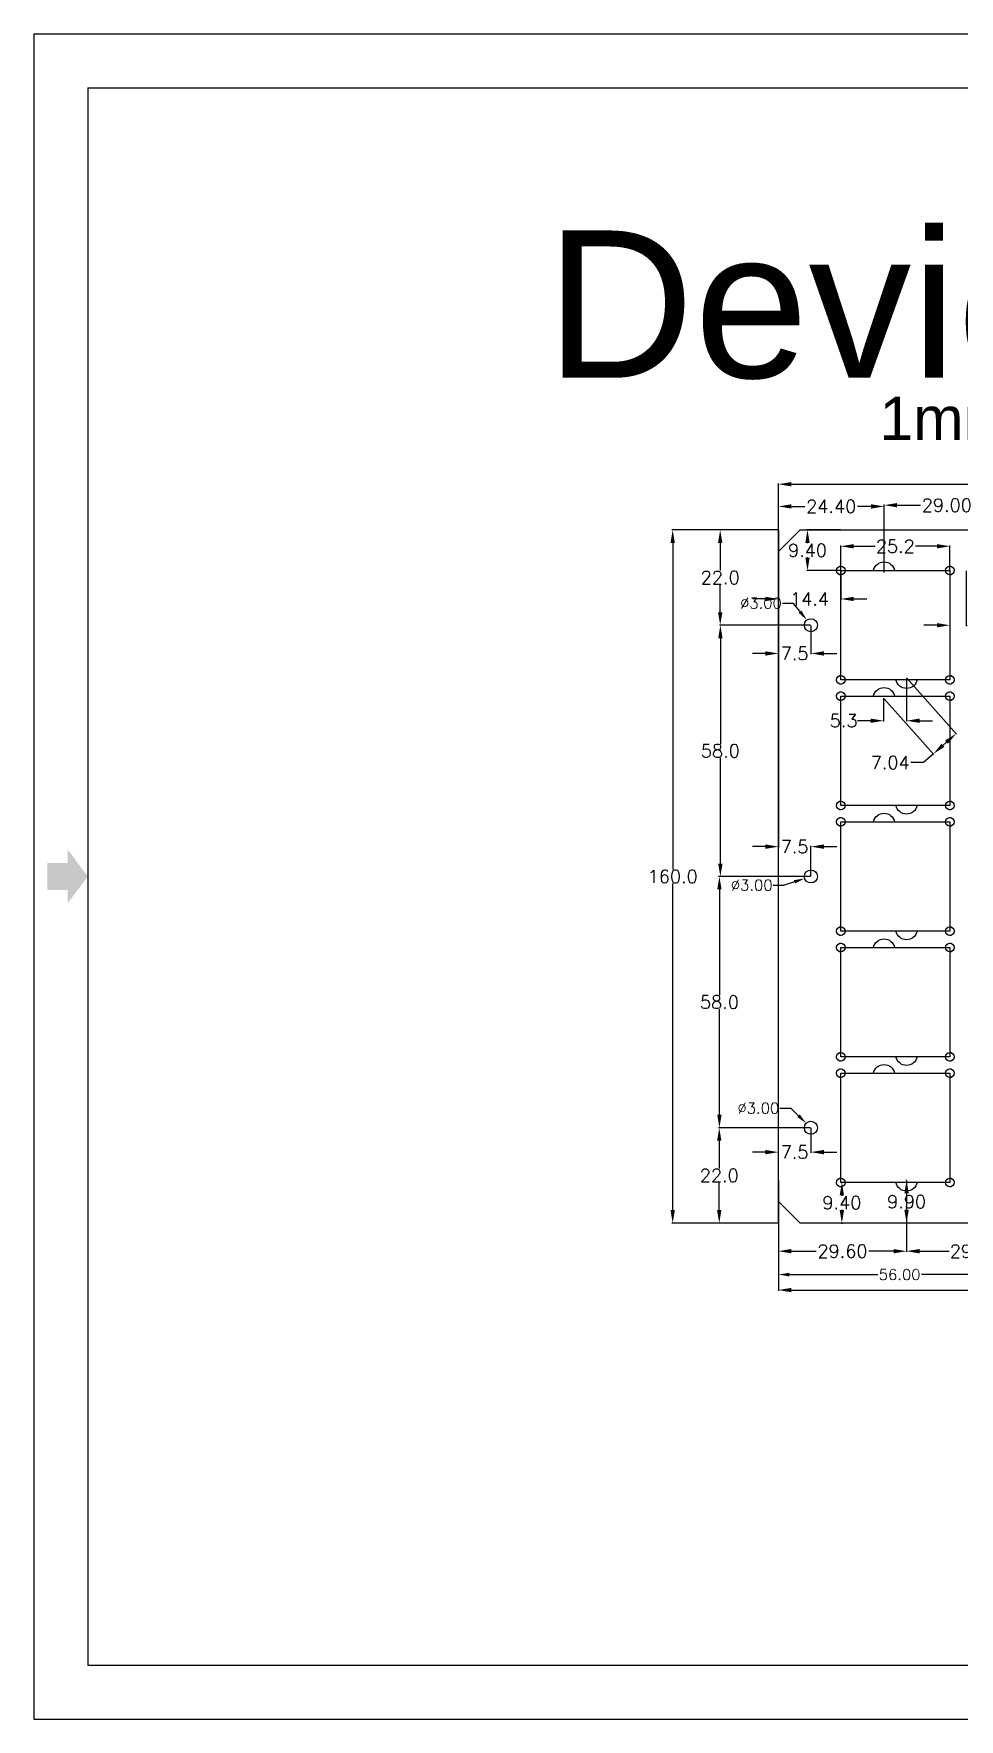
# Model space of a CAD drawing. Header units: millimetres. Extents: x -257 to 257, y -194 to 194.
# Drawn here: x -257 to -43.2, y -194.5 to 194.5 of the extents above; entities that cross this region are included whole.
import ezdxf

# ---------------------------------------------------------------- set-up
doc = ezdxf.new("R2010")
doc.units = ezdxf.units.MM
for name, color, linetype in [('border', 5, 'Continuous'), ('Corner holes', 6, 'Continuous'), ('Glass holder', 1, 'Continuous'), ('Glass holder dimensions', 7, 'Continuous'), ('Square cut-outs', 7, 'Continuous')]:
    doc.layers.add(name, color=color, linetype=linetype)
doc.styles.add('Arial', font='arial.ttf')
doc.styles.get("Standard").update_dxf_attribs({"font": 'txt_____.ttf'})
doc.dimstyles.new('COPY_1_OF_STANDARD', dxfattribs={"dimtxt": 2.5, "dimasz": 2.5, "dimexe": 0.09, "dimexo": 0.031, "dimgap": 0.045, "dimtad": 0, "dimtih": 1, "dimtoh": 1, "dimzin": 0, "dimdsep": 46, "dimtxsty": 'Standard', "dimsah": 1, "dimcen": 0, "dimadec": 0, "dimazin": 0, "dimtfac": 1, "dimtdec": 4, "dimtofl": 0, "dimtmove": 0, "dimatfit": 3, "dimfxl": 1, "dimtolj": 1, "dimtzin": 0, "dimarcsym": 0})
doc.dimstyles.get("Standard").update_dxf_attribs({"dimtxt": 3, "dimasz": 3, "dimexe": 0.18, "dimexo": 0.063, "dimgap": 0.09, "dimtad": 0, "dimtih": 1, "dimtoh": 1, "dimzin": 0, "dimdsep": 46, "dimtxsty": 'Standard', "dimsah": 1, "dimcen": 0, "dimadec": 0, "dimazin": 0, "dimtfac": 1, "dimtdec": 4, "dimtofl": 0, "dimtmove": 0, "dimatfit": 3, "dimfxl": 1, "dimtolj": 1, "dimtzin": 0, "dimarcsym": 0})

# ---------------------------------------------------------------- blocks, each defined once
blk = doc.blocks.new('*D78')
at = {"layer": 'Defpoints', "color": 0, "transparency": 16777216}
for p in [(-45.4, 76.21), (-70.6, 70.6), (-45.4, 70.6)]:
    blk.add_point(p, dxfattribs=at)
at = {"layer": 'Glass holder dimensions', "color": 0, "linetype": 'ByBlock', "lineweight": -2, "transparency": 16777216}
for p, q in [((-70.6, 70.66), (-70.6, 76.39)), ((-67.6, 76.21), (-62.66, 76.21)), ((-48.4, 76.21), (-53.34, 76.21)), ((-45.4, 70.66), (-45.4, 76.39))]:
    blk.add_line(p, q, dxfattribs=at)
at = {"layer": 'Glass holder dimensions', "color": 0, "transparency": 16777216}
for points in [[(-67.6, 76.71), (-67.6, 75.71), (-70.6, 76.21)], [(-48.4, 75.71), (-48.4, 76.71), (-45.4, 76.21)]]:
    blk.add_solid(points, dxfattribs=at)
at = {"layer": 'Glass holder dimensions', "color": 0, "transparency": 16777216, "insert": (-58, 76.21), "char_height": 3, "attachment_point": 5}
blk.add_mtext('\\A1;25.2', dxfattribs=at)
blk = doc.blocks.new('*D79')
at = {"layer": 'Defpoints', "color": 0, "transparency": 16777216}
for p in [(-45.4, 70.6), (-41.6, 70.6), (-41.6, 57.98)]:
    blk.add_point(p, dxfattribs=at)
at = {"layer": 'Glass holder dimensions', "color": 0, "linetype": 'ByBlock', "lineweight": -2, "transparency": 16777216}
for p, q in [((-45.4, 70.54), (-45.4, 57.8)), ((-41.6, 70.54), (-41.6, 57.8)), ((-48.4, 57.98), (-51.4, 57.98)), ((-38.6, 57.98), (-35.6, 57.98))]:
    blk.add_line(p, q, dxfattribs=at)
at = {"layer": 'Glass holder dimensions', "color": 0, "transparency": 16777216}
for points in [[(-48.4, 57.48), (-48.4, 58.48), (-45.4, 57.98)], [(-38.6, 58.48), (-38.6, 57.48), (-41.6, 57.98)]]:
    blk.add_solid(points, dxfattribs=at)
at = {"layer": 'Glass holder dimensions', "color": 0, "transparency": 16777216, "insert": (-32.37, 57.98), "char_height": 3, "attachment_point": 5}
blk.add_mtext('\\A1;3.8', dxfattribs=at)
blk = doc.blocks.new('*D80')
at = {"layer": 'Defpoints', "color": 0, "transparency": 16777216}
for p in [(-85, 80), (-70.6, 70.6), (-85, 64.05)]:
    blk.add_point(p, dxfattribs=at)
at = {"layer": 'Glass holder dimensions', "color": 0, "linetype": 'ByBlock', "lineweight": -2, "transparency": 16777216}
for p, q in [((-85, 79.94), (-85, 63.87)), ((-70.6, 70.54), (-70.6, 63.87)), ((-88, 64.05), (-91, 64.05)), ((-67.6, 64.05), (-64.6, 64.05))]:
    blk.add_line(p, q, dxfattribs=at)
at = {"layer": 'Glass holder dimensions', "color": 0, "transparency": 16777216}
for points in [[(-88, 63.55), (-88, 64.55), (-85, 64.05)], [(-67.6, 64.55), (-67.6, 63.55), (-70.6, 64.05)]]:
    blk.add_solid(points, dxfattribs=at)
at = {"layer": 'Glass holder dimensions', "color": 0, "transparency": 16777216, "insert": (-77.8, 64.05), "char_height": 3, "attachment_point": 5}
blk.add_mtext('\\A1;14.4', dxfattribs=at)
blk = doc.blocks.new('*D81')
at = {"layer": 'Defpoints', "color": 0, "transparency": 16777216}
for p in [(85, 90.53), (-85, 80), (85, 80)]:
    blk.add_point(p, dxfattribs=at)
at = {"layer": 'Glass holder dimensions', "color": 0, "linetype": 'ByBlock', "lineweight": -2, "transparency": 16777216}
for p, q in [((-85, 80.06), (-85, 90.71)), ((-82, 90.53), (-5.88, 90.53)), ((82, 90.53), (5.88, 90.53)), ((85, 80.06), (85, 90.71))]:
    blk.add_line(p, q, dxfattribs=at)
at = {"layer": 'Glass holder dimensions', "color": 0, "transparency": 16777216}
for points in [[(-82, 91.03), (-82, 90.03), (-85, 90.53)], [(82, 90.03), (82, 91.03), (85, 90.53)]]:
    blk.add_solid(points, dxfattribs=at)
at = {"layer": 'Glass holder dimensions', "color": 0, "transparency": 16777216, "insert": (0, 90.53), "char_height": 3, "attachment_point": 5}
blk.add_mtext('\\A1;170.0', dxfattribs=at)
blk = doc.blocks.new('*D85')
at = {"layer": 'Defpoints', "color": 0, "transparency": 16777216}
for p in [(-85, 79.94), (-77.5, 58), (-85, 51.47)]:
    blk.add_point(p, dxfattribs=at)
at = {"layer": 'Glass holder dimensions', "color": 0, "linetype": 'ByBlock', "lineweight": -2, "transparency": 16777216}
for p, q in [((-85, 79.87), (-85, 51.29)), ((-77.5, 57.94), (-77.5, 51.29)), ((-88, 51.47), (-91, 51.47)), ((-74.5, 51.47), (-71.5, 51.47))]:
    blk.add_line(p, q, dxfattribs=at)
at = {"layer": 'Glass holder dimensions', "color": 0, "transparency": 16777216}
for points in [[(-88, 50.97), (-88, 51.97), (-85, 51.47)], [(-74.5, 51.97), (-74.5, 50.97), (-77.5, 51.47)]]:
    blk.add_solid(points, dxfattribs=at)
at = {"layer": 'Glass holder dimensions', "color": 0, "transparency": 16777216, "insert": (-81.25, 51.47), "char_height": 3, "attachment_point": 5}
blk.add_mtext('\\A1;7.5', dxfattribs=at)
blk = doc.blocks.new('*D87')
at = {"layer": 'Defpoints', "color": 0, "transparency": 16777216}
for p in [(-55.4, 45.9), (-60.7, 41.2), (-60.7, 35.95)]:
    blk.add_point(p, dxfattribs=at)
at = {"layer": 'Glass holder dimensions', "color": 0, "linetype": 'ByBlock', "lineweight": -2, "transparency": 16777216}
for p, q in [((-55.4, 45.84), (-55.4, 35.77)), ((-60.7, 41.14), (-60.7, 35.77)), ((-63.7, 35.95), (-66.7, 35.95)), ((-52.4, 35.95), (-49.4, 35.95))]:
    blk.add_line(p, q, dxfattribs=at)
at = {"layer": 'Glass holder dimensions', "color": 0, "transparency": 16777216}
for points in [[(-63.7, 35.45), (-63.7, 36.45), (-60.7, 35.95)], [(-52.4, 36.45), (-52.4, 35.45), (-55.4, 35.95)]]:
    blk.add_solid(points, dxfattribs=at)
at = {"layer": 'Glass holder dimensions', "color": 0, "transparency": 16777216, "insert": (-69.93, 35.95), "char_height": 3, "attachment_point": 5}
blk.add_mtext('\\A1;5.3', dxfattribs=at)
blk = doc.blocks.new('*D88')
at = {"layer": 'Defpoints', "color": 0, "transparency": 16777216}
for p in [(-85, 80), (-85, 6.89), (-77.5, 0)]:
    blk.add_point(p, dxfattribs=at)
at = {"layer": 'Glass holder dimensions', "color": 0, "linetype": 'ByBlock', "lineweight": -2, "transparency": 16777216}
for p, q in [((-85, 79.94), (-85, 6.71)), ((-88, 6.89), (-91, 6.89)), ((-77.5, 0.06), (-77.5, 7.07)), ((-74.5, 6.89), (-71.5, 6.89))]:
    blk.add_line(p, q, dxfattribs=at)
at = {"layer": 'Glass holder dimensions', "color": 0, "transparency": 16777216}
for points in [[(-88, 6.39), (-88, 7.39), (-85, 6.89)], [(-74.5, 7.39), (-74.5, 6.39), (-77.5, 6.89)]]:
    blk.add_solid(points, dxfattribs=at)
at = {"layer": 'Glass holder dimensions', "color": 0, "transparency": 16777216, "insert": (-81.25, 6.89), "char_height": 3, "attachment_point": 5}
blk.add_mtext('\\A1;7.5', dxfattribs=at)
blk = doc.blocks.new('*D89')
at = {"layer": 'Defpoints', "color": 0, "transparency": 16777216}
for p in [(-77.5, -58), (-85, -63.61), (-85, -80)]:
    blk.add_point(p, dxfattribs=at)
at = {"layer": 'Glass holder dimensions', "color": 0, "linetype": 'ByBlock', "lineweight": -2, "transparency": 16777216}
for p, q in [((-77.5, -58.06), (-77.5, -63.79)), ((-88, -63.61), (-91, -63.61)), ((-85, -79.94), (-85, -63.43)), ((-74.5, -63.61), (-71.5, -63.61))]:
    blk.add_line(p, q, dxfattribs=at)
at = {"layer": 'Glass holder dimensions', "color": 0, "transparency": 16777216}
for points in [[(-88, -64.11), (-88, -63.11), (-85, -63.61)], [(-74.5, -63.11), (-74.5, -64.11), (-77.5, -63.61)]]:
    blk.add_solid(points, dxfattribs=at)
at = {"layer": 'Glass holder dimensions', "color": 0, "transparency": 16777216, "insert": (-81.25, -63.61), "char_height": 3, "attachment_point": 5}
blk.add_mtext('\\A1;7.5', dxfattribs=at)
blk = doc.blocks.new('*D90')
at = {"layer": 'Defpoints', "color": 0, "transparency": 16777216}
for p in [(-77.5, -58), (-98.66, -80), (-85, -80)]:
    blk.add_point(p, dxfattribs=at)
at = {"layer": 'Glass holder dimensions', "color": 0, "linetype": 'ByBlock', "lineweight": -2, "transparency": 16777216}
for p, q in [((-77.56, -58), (-98.84, -58)), ((-98.66, -61), (-98.66, -67.41)), ((-98.66, -77), (-98.66, -70.59)), ((-85.06, -80), (-98.84, -80))]:
    blk.add_line(p, q, dxfattribs=at)
at = {"layer": 'Glass holder dimensions', "color": 0, "transparency": 16777216}
for points in [[(-98.16, -61), (-99.16, -61), (-98.66, -58)], [(-99.16, -77), (-98.16, -77), (-98.66, -80)]]:
    blk.add_solid(points, dxfattribs=at)
at = {"layer": 'Glass holder dimensions', "color": 0, "transparency": 16777216, "insert": (-98.66, -69), "char_height": 3, "attachment_point": 5}
blk.add_mtext('\\A1;22.0', dxfattribs=at)
blk = doc.blocks.new('*D91')
at = {"layer": 'Defpoints', "color": 0, "transparency": 16777216}
for p in [(-98.62, 0), (-77.5, 0), (-77.5, -58)]:
    blk.add_point(p, dxfattribs=at)
at = {"layer": 'Glass holder dimensions', "color": 0, "linetype": 'ByBlock', "lineweight": -2, "transparency": 16777216}
for p, q in [((-77.56, 0), (-98.8, 0)), ((-98.62, -3), (-98.62, -27.41)), ((-98.62, -55), (-98.62, -30.59)), ((-77.56, -58), (-98.8, -58))]:
    blk.add_line(p, q, dxfattribs=at)
at = {"layer": 'Glass holder dimensions', "color": 0, "transparency": 16777216}
for points in [[(-98.12, -3), (-99.12, -3), (-98.62, 0)], [(-99.12, -55), (-98.12, -55), (-98.62, -58)]]:
    blk.add_solid(points, dxfattribs=at)
at = {"layer": 'Glass holder dimensions', "color": 0, "transparency": 16777216, "insert": (-98.62, -29), "char_height": 3, "attachment_point": 5}
blk.add_mtext('\\A1;58.0', dxfattribs=at)
blk = doc.blocks.new('*D92')
at = {"layer": 'Defpoints', "color": 0, "transparency": 16777216}
for p in [(-77.5, 58), (-98.41, 0), (-77.5, 0)]:
    blk.add_point(p, dxfattribs=at)
at = {"layer": 'Glass holder dimensions', "color": 0, "linetype": 'ByBlock', "lineweight": -2, "transparency": 16777216}
for p, q in [((-77.56, 58), (-98.59, 58)), ((-98.41, 55), (-98.41, 30.59)), ((-98.41, 3), (-98.41, 27.41)), ((-77.56, 0), (-98.59, 0))]:
    blk.add_line(p, q, dxfattribs=at)
at = {"layer": 'Glass holder dimensions', "color": 0, "transparency": 16777216}
for points in [[(-97.91, 55), (-98.91, 55), (-98.41, 58)], [(-98.91, 3), (-97.91, 3), (-98.41, 0)]]:
    blk.add_solid(points, dxfattribs=at)
at = {"layer": 'Glass holder dimensions', "color": 0, "transparency": 16777216, "insert": (-98.41, 29), "char_height": 3, "attachment_point": 5}
blk.add_mtext('\\A1;58.0', dxfattribs=at)
blk = doc.blocks.new('*D93')
at = {"layer": 'Defpoints', "color": 0, "transparency": 16777216}
for p in [(-98.44, 80), (-85, 80), (-77.5, 58)]:
    blk.add_point(p, dxfattribs=at)
at = {"layer": 'Glass holder dimensions', "color": 0, "linetype": 'ByBlock', "lineweight": -2, "transparency": 16777216}
for p, q in [((-85.06, 80), (-98.62, 80)), ((-98.44, 77), (-98.44, 70.59)), ((-98.44, 61), (-98.44, 67.41)), ((-77.56, 58), (-98.62, 58))]:
    blk.add_line(p, q, dxfattribs=at)
at = {"layer": 'Glass holder dimensions', "color": 0, "transparency": 16777216}
for points in [[(-97.94, 77), (-98.94, 77), (-98.44, 80)], [(-98.94, 61), (-97.94, 61), (-98.44, 58)]]:
    blk.add_solid(points, dxfattribs=at)
at = {"layer": 'Glass holder dimensions', "color": 0, "transparency": 16777216, "insert": (-98.44, 69), "char_height": 3, "attachment_point": 5}
blk.add_mtext('\\A1;22.0', dxfattribs=at)
blk = doc.blocks.new('*D94')
at = {"layer": 'Defpoints', "color": 0, "transparency": 16777216}
for p in [(-85, 80), (-109.41, -80), (-85, -80)]:
    blk.add_point(p, dxfattribs=at)
at = {"layer": 'Glass holder dimensions', "color": 0, "linetype": 'ByBlock', "lineweight": -2, "transparency": 16777216}
for p, q in [((-85.06, 80), (-109.59, 80)), ((-109.41, 77), (-109.41, 1.59)), ((-109.41, -77), (-109.41, -1.59)), ((-85.06, -80), (-109.59, -80))]:
    blk.add_line(p, q, dxfattribs=at)
at = {"layer": 'Glass holder dimensions', "color": 0, "transparency": 16777216}
for points in [[(-108.91, 77), (-109.91, 77), (-109.41, 80)], [(-109.91, -77), (-108.91, -77), (-109.41, -80)]]:
    blk.add_solid(points, dxfattribs=at)
at = {"layer": 'Glass holder dimensions', "color": 0, "transparency": 16777216, "insert": (-109.41, 0), "char_height": 3, "attachment_point": 5}
blk.add_mtext('\\A1;160.0', dxfattribs=at)
blk = doc.blocks.new('*D95')
at = {"layer": 'Defpoints', "color": 0, "transparency": 16777216}
for p in [(-85, -79.94), (85, -80), (85, -95.44)]:
    blk.add_point(p, dxfattribs=at)
at = {"layer": 'Glass holder dimensions', "color": 0, "linetype": 'ByBlock', "lineweight": -2, "transparency": 16777216}
for p, q in [((-85, -80), (-85, -95.62)), ((85, -80.06), (85, -95.62)), ((-82, -95.44), (-5.88, -95.44)), ((82, -95.44), (5.88, -95.44))]:
    blk.add_line(p, q, dxfattribs=at)
at = {"layer": 'Glass holder dimensions', "color": 0, "transparency": 16777216}
for points in [[(-82, -94.94), (-82, -95.94), (-85, -95.44)], [(82, -95.94), (82, -94.94), (85, -95.44)]]:
    blk.add_solid(points, dxfattribs=at)
at = {"layer": 'Glass holder dimensions', "color": 0, "transparency": 16777216, "insert": (0, -95.44), "char_height": 3, "attachment_point": 5}
blk.add_mtext('\\A1;170.0', dxfattribs=at)
blk = doc.blocks.new('*D96')
at = {"layer": 'Defpoints', "color": 0, "transparency": 16777216}
for p in [(-55.4, -70.1), (-26.4, -70.1), (-26.4, -86.47)]:
    blk.add_point(p, dxfattribs=at)
at = {"layer": 'Glass holder dimensions', "color": 0, "linetype": 'ByBlock', "lineweight": -2, "transparency": 16777216}
for p, q in [((-55.4, -70.16), (-55.4, -86.65)), ((-26.4, -70.16), (-26.4, -86.65)), ((-52.4, -86.47), (-45.56, -86.47)), ((-29.4, -86.47), (-36.24, -86.47))]:
    blk.add_line(p, q, dxfattribs=at)
at = {"layer": 'Glass holder dimensions', "color": 0, "transparency": 16777216}
for points in [[(-52.4, -85.97), (-52.4, -86.97), (-55.4, -86.47)], [(-29.4, -86.97), (-29.4, -85.97), (-26.4, -86.47)]]:
    blk.add_solid(points, dxfattribs=at)
at = {"layer": 'Glass holder dimensions', "color": 0, "transparency": 16777216, "insert": (-40.9, -86.47), "char_height": 3, "attachment_point": 5}
blk.add_mtext('\\A1;29.0', dxfattribs=at)
blk = doc.blocks.new('*D98')
at = {"layer": 'Defpoints', "color": 0, "transparency": 16777216}
for p in [(-85, -70.1), (-55.4, -70.1), (-85, -86.47)]:
    blk.add_point(p, dxfattribs=at)
at = {"layer": 'Glass holder dimensions', "color": 0, "linetype": 'ByBlock', "lineweight": -2, "transparency": 16777216}
for p, q in [((-85, -70.16), (-85, -86.65)), ((-55.4, -70.16), (-55.4, -86.65)), ((-82, -86.47), (-76.29, -86.47)), ((-58.4, -86.47), (-64.11, -86.47))]:
    blk.add_line(p, q, dxfattribs=at)
at = {"layer": 'Glass holder dimensions', "color": 0, "transparency": 16777216}
for points in [[(-82, -85.97), (-82, -86.97), (-85, -86.47)], [(-58.4, -86.97), (-58.4, -85.97), (-55.4, -86.47)]]:
    blk.add_solid(points, dxfattribs=at)
at = {"layer": 'Glass holder dimensions', "color": 0, "transparency": 16777216, "insert": (-70.2, -86.47), "char_height": 3, "attachment_point": 5}
blk.add_mtext('\\A1;29.60', dxfattribs=at)
blk = doc.blocks.new('*D102')
at = {"layer": 'Defpoints', "color": 0, "transparency": 16777216}
for p in [(-55.4, -70.1), (-55.4, -80), (-55.4, -80)]:
    blk.add_point(p, dxfattribs=at)
at = {"layer": 'Glass holder dimensions', "color": 0, "linetype": 'ByBlock', "lineweight": -2, "transparency": 16777216}
for p, q in [((-55.463, -70.1), (-55.58, -70.1)), ((-55.4, -73.1), (-55.4, -73.46)), ((-55.4, -77), (-55.4, -76.64)), ((-55.463, -80), (-55.58, -80))]:
    blk.add_line(p, q, dxfattribs=at)
at = {"layer": 'Glass holder dimensions', "color": 0, "transparency": 16777216}
for points in [[(-54.9, -73.1), (-55.9, -73.1), (-55.4, -70.1)], [(-55.9, -77), (-54.9, -77), (-55.4, -80)]]:
    blk.add_solid(points, dxfattribs=at)
at = {"layer": 'Glass holder dimensions', "color": 0, "transparency": 16777216, "insert": (-55.4, -75.05), "char_height": 3, "attachment_point": 5}
blk.add_mtext('\\A1;9.90', dxfattribs=at)
blk = doc.blocks.new('*D103')
at = {"layer": 'Defpoints', "color": 0, "transparency": 16777216}
for p in [(-70.6, -70.6), (-70.6, -80), (-70.34, -80)]:
    blk.add_point(p, dxfattribs=at)
at = {"layer": 'Glass holder dimensions', "color": 0, "linetype": 'ByBlock', "lineweight": -2, "transparency": 16777216}
for p, q in [((-70.54, -70.6), (-70.16, -70.6)), ((-70.34, -73.6), (-70.34, -73.71)), ((-70.34, -77), (-70.34, -76.89)), ((-70.54, -80), (-70.16, -80))]:
    blk.add_line(p, q, dxfattribs=at)
at = {"layer": 'Glass holder dimensions', "color": 0, "transparency": 16777216}
for points in [[(-69.84, -73.6), (-70.84, -73.6), (-70.34, -70.6)], [(-70.84, -77), (-69.84, -77), (-70.34, -80)]]:
    blk.add_solid(points, dxfattribs=at)
at = {"layer": 'Glass holder dimensions', "color": 0, "transparency": 16777216, "insert": (-70.34, -75.3), "char_height": 3, "attachment_point": 5}
blk.add_mtext('\\A1;9.40', dxfattribs=at)
blk = doc.blocks.new('*D104')
at = {"layer": 'Defpoints', "color": 0, "transparency": 16777216}
for p in [(-31.6, 85.69), (-60.6, 70.1), (-31.6, 70.1)]:
    blk.add_point(p, dxfattribs=at)
at = {"layer": 'Glass holder dimensions', "color": 0, "linetype": 'ByBlock', "lineweight": -2, "transparency": 16777216}
for p, q in [((-60.6, 70.16), (-60.6, 85.87)), ((-57.6, 85.69), (-52.19, 85.69)), ((-34.6, 85.69), (-40.01, 85.69)), ((-31.6, 70.16), (-31.6, 85.87))]:
    blk.add_line(p, q, dxfattribs=at)
at = {"layer": 'Glass holder dimensions', "color": 0, "transparency": 16777216}
for points in [[(-57.6, 86.19), (-57.6, 85.19), (-60.6, 85.69)], [(-34.6, 85.19), (-34.6, 86.19), (-31.6, 85.69)]]:
    blk.add_solid(points, dxfattribs=at)
at = {"layer": 'Glass holder dimensions', "color": 0, "transparency": 16777216, "insert": (-46.1, 85.69), "char_height": 3, "attachment_point": 5}
blk.add_mtext('\\A1;29.00', dxfattribs=at)
blk = doc.blocks.new('*D105')
at = {"layer": 'Defpoints', "color": 0, "transparency": 16777216}
for p in [(-85, 85.41), (-85, 70.1), (-60.6, 70.1)]:
    blk.add_point(p, dxfattribs=at)
at = {"layer": 'Glass holder dimensions', "color": 0, "linetype": 'ByBlock', "lineweight": -2, "transparency": 16777216}
for p, q in [((-85, 70.16), (-85, 85.59)), ((-60.6, 70.16), (-60.6, 85.59)), ((-82, 85.41), (-78.89, 85.41)), ((-63.6, 85.41), (-66.71, 85.41))]:
    blk.add_line(p, q, dxfattribs=at)
at = {"layer": 'Glass holder dimensions', "color": 0, "transparency": 16777216}
for points in [[(-82, 85.91), (-82, 84.91), (-85, 85.41)], [(-63.6, 84.91), (-63.6, 85.91), (-60.6, 85.41)]]:
    blk.add_solid(points, dxfattribs=at)
at = {"layer": 'Glass holder dimensions', "color": 0, "transparency": 16777216, "insert": (-72.8, 85.41), "char_height": 3, "attachment_point": 5}
blk.add_mtext('\\A1;24.40', dxfattribs=at)
blk = doc.blocks.new('*D111')
at = {"layer": 'Defpoints', "color": 0, "transparency": 16777216}
for p in [(-78.28, 80), (-70.6, 80), (-70.6, 70.6)]:
    blk.add_point(p, dxfattribs=at)
at = {"layer": 'Glass holder dimensions', "color": 0, "linetype": 'ByBlock', "lineweight": -2, "transparency": 16777216}
for p, q in [((-70.66, 80), (-78.46, 80)), ((-78.28, 77), (-78.28, 76.89)), ((-70.66, 70.6), (-78.46, 70.6)), ((-78.28, 73.6), (-78.28, 73.71))]:
    blk.add_line(p, q, dxfattribs=at)
at = {"layer": 'Glass holder dimensions', "color": 0, "transparency": 16777216}
for points in [[(-77.78, 77), (-78.78, 77), (-78.28, 80)], [(-78.78, 73.6), (-77.78, 73.6), (-78.28, 70.6)]]:
    blk.add_solid(points, dxfattribs=at)
at = {"layer": 'Glass holder dimensions', "color": 0, "transparency": 16777216, "insert": (-78.28, 75.3), "char_height": 3, "attachment_point": 5}
blk.add_mtext('\\A1;9.40', dxfattribs=at)
blk = doc.blocks.new('*D136')
at = {"layer": 'Defpoints', "color": 0, "transparency": 16777216}
for p in [(-55.4, 45.84), (-60.66, 41.15), (-49.21, 28.3)]:
    blk.add_point(p, dxfattribs=at)
at = {"layer": 'Glass holder dimensions', "color": 0, "linetype": 'ByBlock', "lineweight": -2, "transparency": 16777216}
for p, q in [((-55.36, 45.79), (-43.83, 32.85)), ((-60.62, 41.11), (-49.09, 28.17)), ((-49.21, 28.3), (-51.45, 26.3)), ((-46.19, 30.99), (-46.97, 30.3)), ((-51.45, 26.3), (-54.45, 26.3))]:
    blk.add_line(p, q, dxfattribs=at)
at = {"layer": 'Glass holder dimensions', "color": 0, "transparency": 16777216}
for points in [[(-45.86, 30.62), (-46.52, 31.36), (-43.95, 32.98)], [(-47.3, 30.67), (-46.64, 29.92), (-49.21, 28.3)]]:
    blk.add_solid(points, dxfattribs=at)
at = {"layer": 'Glass holder dimensions', "color": 0, "transparency": 16777216, "insert": (-59.18, 26.3), "char_height": 3, "attachment_point": 5}
blk.add_mtext('\\A1;7.04', dxfattribs=at)
blk = doc.blocks.new('*D147')
at = {"layer": 'Defpoints', "color": 0, "transparency": 16777216}
for p in [(-85, -75), (-29, -77.5), (-85, -91.87)]:
    blk.add_point(p, dxfattribs=at)
at = {"layer": 'Glass holder dimensions', "color": 0, "linetype": 'ByBlock', "lineweight": -2, "transparency": 16777216}
for p, q in [((-85, -75.03), (-85, -91.96)), ((-29, -77.53), (-29, -91.96)), ((-82.5, -91.87), (-62.04, -91.87)), ((-31.5, -91.87), (-51.95, -91.87))]:
    blk.add_line(p, q, dxfattribs=at)
at = {"layer": 'Glass holder dimensions', "color": 0, "transparency": 16777216}
for points in [[(-82.5, -91.46), (-82.5, -92.29), (-85, -91.87)], [(-31.5, -92.29), (-31.5, -91.46), (-29, -91.87)]]:
    blk.add_solid(points, dxfattribs=at)
at = {"layer": 'Glass holder dimensions', "color": 0, "transparency": 16777216, "insert": (-57, -91.87), "char_height": 2.5, "attachment_point": 5}
blk.add_mtext('\\A1;56.00', dxfattribs=at)
blk = doc.blocks.new('*D149')
at = {"layer": 'Defpoints', "color": 0, "transparency": 16777216}
for p in [(-78.44, 59.17), (-76.56, 56.83)]:
    blk.add_point(p, dxfattribs=at)
at = {"layer": 'Glass holder dimensions', "color": 0, "linetype": 'ByBlock', "lineweight": -2, "transparency": 16777216}
for p in [(-84.06, 63.08), (-80, 61.12)]:
    blk.add_line(p, (-81.56, 63.08), dxfattribs=at)
at = {"layer": 'Glass holder dimensions', "color": 0, "transparency": 16777216}
blk.add_solid([(-80.32, 60.86), (-79.67, 61.38), (-78.44, 59.17)], dxfattribs=at)
at = {"layer": 'Glass holder dimensions', "color": 0, "transparency": 16777216, "insert": (-89.04, 63.08), "char_height": 2.5, "attachment_point": 5}
blk.add_mtext('\\A1;%%c3.00', dxfattribs=at)
blk = doc.blocks.new('*D150')
at = {"layer": 'Defpoints', "color": 0, "transparency": 16777216}
for p in [(-76.07, 0.46), (-78.93, -0.46)]:
    blk.add_point(p, dxfattribs=at)
at = {"layer": 'Glass holder dimensions', "color": 0, "linetype": 'ByBlock', "lineweight": -2, "transparency": 16777216}
for p in [(-86.18, -2.01), (-81.3, -1.23)]:
    blk.add_line(p, (-83.68, -2.01), dxfattribs=at)
at = {"layer": 'Glass holder dimensions', "color": 0, "transparency": 16777216}
blk.add_solid([(-81.18, -1.63), (-81.43, -0.84), (-78.93, -0.46)], dxfattribs=at)
at = {"layer": 'Glass holder dimensions', "color": 0, "transparency": 16777216, "insert": (-91.17, -2.01), "char_height": 2.5, "attachment_point": 5}
blk.add_mtext('\\A1;%%c3.00', dxfattribs=at)
blk = doc.blocks.new('*D151')
at = {"layer": 'Defpoints', "color": 0, "transparency": 16777216}
for p in [(-78.57, -56.95), (-76.43, -59.05)]:
    blk.add_point(p, dxfattribs=at)
at = {"layer": 'Glass holder dimensions', "color": 0, "linetype": 'ByBlock', "lineweight": -2, "transparency": 16777216}
for p in [(-84.65, -53.46), (-80.36, -55.21)]:
    blk.add_line(p, (-82.15, -53.46), dxfattribs=at)
at = {"layer": 'Glass holder dimensions', "color": 0, "transparency": 16777216}
blk.add_solid([(-80.65, -55.51), (-80.07, -54.91), (-78.57, -56.95)], dxfattribs=at)
at = {"layer": 'Glass holder dimensions', "color": 0, "transparency": 16777216, "insert": (-89.64, -53.46), "char_height": 2.5, "attachment_point": 5}
blk.add_mtext('\\A1;%%c3.00', dxfattribs=at)

msp = doc.modelspace()

# ---------------------------------------------------------------- linework, layer by layer
at = {"layer": 'border'}
for p, q in [((-257, 194.5), (-257, -194.5)), ((-257, 194.5), (257, 194.5)), ((-244.5, 182), (-244.5, -182)), ((-244.5, 182), (244.5, 182)), ((-244.5, -182), (244.5, -182)), ((-257, -194.5), (257, -194.5))]:
    msp.add_line(p, q, dxfattribs=at)
for points in [[(-249.185, -3.125), (-249.185, 3.125), (-249.185, -6.25), (-249.185, 6.255)], [(-249.185, -6.25), (-249.185, 6.255), (-244.5, 0)], [(-253.875, -3.125), (-253.875, 3.125), (-249.185, -3.125), (-249.185, 3.125)]]:
    msp.add_solid(points, dxfattribs=at)
at = {"layer": 'Corner holes'}
for centre in [(-70.6, 70.6), (-45.4, 70.6), (-70.6, 45.4), (-45.4, 45.4), (-70.6, 41.6), (-45.4, 41.6), (-70.6, 16.4), (-45.4, 16.4), (-70.6, 12.6), (-70.6, 12.6), (-45.4, 12.6), (-45.4, 12.6), (-70.6, -12.6), (-70.6, -12.6), (-45.4, -12.6), (-45.4, -12.6), (-70.6, -16.4), (-70.6, -16.4), (-45.4, -16.4), (-45.4, -16.4), (-70.6, -41.6), (-70.6, -41.6), (-45.4, -41.6), (-45.4, -41.6), (-70.6, -45.4), (-70.6, -45.4), (-45.4, -45.4), (-45.4, -45.4), (-70.6, -70.6), (-70.6, -70.6), (-45.4, -70.6), (-45.4, -70.6)]:
    msp.add_circle(centre, 1, dxfattribs=at)
at = {"layer": 'Glass holder'}
for p, q in [((-80, 80, 2), (-80, 80)), ((-85, 75, 2), (-85, 75)), ((-69.6, 70.6, 2), (-69.6, 70.6)), ((-63.049, 70.6, 2), (-63.049, 70.6)), ((-58.151, 70.6), (-58.151, 70.6, 2)), ((-46.4, 70.6, 2), (-46.4, 70.6)), ((-70.6, 69.6, 2), (-70.6, 69.6)), ((-45.4, 69.6, 2), (-45.4, 69.6)), ((-70.6, 46.4, 2), (-70.6, 46.4)), ((-69.6, 45.4, 2), (-69.6, 45.4)), ((-57.849, 45.4, 2), (-57.849, 45.4)), ((-52.951, 45.4, 2), (-52.951, 45.4)), ((-46.4, 45.4, 2), (-46.4, 45.4)), ((-45.4, 46.4, 2), (-45.4, 46.4)), ((-70.6, 40.6, 2), (-70.6, 40.6)), ((-69.6, 41.6, 2), (-69.6, 41.6)), ((-63.049, 41.6, 2), (-63.049, 41.6)), ((-58.151, 41.6), (-58.151, 41.6, 2)), ((-46.4, 41.6, 2), (-46.4, 41.6)), ((-45.4, 40.6, 2), (-45.4, 40.6)), ((-70.6, 17.4, 2), (-70.6, 17.4)), ((-69.6, 16.4, 2), (-69.6, 16.4)), ((-57.849, 16.4, 2), (-57.849, 16.4)), ((-52.951, 16.4, 2), (-52.951, 16.4)), ((-46.4, 16.4, 2), (-46.4, 16.4)), ((-45.4, 17.4, 2), (-45.4, 17.4)), ((-69.6, 12.6, 2), (-69.6, 12.6)), ((-63.049, 12.6, 2), (-63.049, 12.6)), ((-58.151, 12.6), (-58.151, 12.6, 2)), ((-46.4, 12.6, 2), (-46.4, 12.6)), ((-70.6, 11.6, 2), (-70.6, 11.6)), ((-45.4, 11.6, 2), (-45.4, 11.6)), ((-70.6, -11.6, 2), (-70.6, -11.6)), ((-45.4, -11.6, 2), (-45.4, -11.6)), ((-69.6, -12.6, 2), (-69.6, -12.6)), ((-57.849, -12.6, 2), (-57.849, -12.6)), ((-52.951, -12.6, 2), (-52.951, -12.6)), ((-46.4, -12.6, 2), (-46.4, -12.6)), ((-70.6, -17.4, 2), (-70.6, -17.4)), ((-69.6, -16.4, 2), (-69.6, -16.4)), ((-63.049, -16.4, 2), (-63.049, -16.4)), ((-58.151, -16.4), (-58.151, -16.4, 2)), ((-46.4, -16.4, 2), (-46.4, -16.4)), ((-45.4, -17.4, 2), (-45.4, -17.4)), ((-70.6, -40.6, 2), (-70.6, -40.6)), ((-69.6, -41.6, 2), (-69.6, -41.6)), ((-57.849, -41.6, 2), (-57.849, -41.6)), ((-52.951, -41.6, 2), (-52.951, -41.6)), ((-46.4, -41.6, 2), (-46.4, -41.6)), ((-45.4, -40.6, 2), (-45.4, -40.6)), ((-70.6, -46.4, 2), (-70.6, -46.4)), ((-69.6, -45.4, 2), (-69.6, -45.4)), ((-63.049, -45.4, 2), (-63.049, -45.4)), ((-58.151, -45.4), (-58.151, -45.4, 2)), ((-46.4, -45.4, 2), (-46.4, -45.4)), ((-45.4, -46.4, 2), (-45.4, -46.4)), ((-70.6, -69.6, 2), (-70.6, -69.6)), ((-45.4, -69.6, 2), (-45.4, -69.6)), ((-69.6, -70.6, 2), (-69.6, -70.6)), ((-57.849, -70.6, 2), (-57.849, -70.6)), ((-52.951, -70.6, 2), (-52.951, -70.6)), ((-46.4, -70.6, 2), (-46.4, -70.6)), ((-85, -75, 2), (-85, -75)), ((-80, -80, 2), (-80, -80))]:
    msp.add_line(p, q, dxfattribs=at)
at = {"layer": 'Glass holder', "flags": 128}
for points in [[(-69.6, 70.6), (-63.049, 70.6, -0.8164966), (-58.151, 70.6), (-46.4, 70.6, -2.4142136), (-45.4, 69.6), (-45.4, 46.4, -2.4142136), (-46.4, 45.4), (-52.951, 45.4, -0.8164966), (-57.849, 45.4), (-69.6, 45.4, -2.4142136), (-70.6, 46.4), (-70.6, 69.6, -2.4142136), (-69.6, 70.6, 2.4575871)], [(-69.6, 70.6), (-63.049, 70.6, -0.8164966), (-58.151, 70.6), (-46.4, 70.6, -2.4142136), (-45.4, 69.6), (-45.4, 46.4, -2.4142136), (-46.4, 45.4), (-52.951, 45.4, -0.8164966), (-57.849, 45.4), (-69.6, 45.4, -2.4142136), (-70.6, 46.4), (-70.6, 69.6, -2.4142136), (-69.6, 70.6, 2.4575871)], [(-69.6, 70.6), (-63.049, 70.6, -0.8164966), (-58.151, 70.6), (-46.4, 70.6, -2.4142136), (-45.4, 69.6), (-45.4, 46.4, -2.4142136), (-46.4, 45.4), (-52.951, 45.4, -0.8164966), (-57.849, 45.4), (-69.6, 45.4, -2.4142136), (-70.6, 46.4), (-70.6, 69.6, -2.4142136), (-69.6, 70.6, 2.4575871)], [(-69.6, 70.6), (-63.049, 70.6, -0.8164966), (-58.151, 70.6), (-46.4, 70.6, -2.4142136), (-45.4, 69.6), (-45.4, 46.4, -2.4142136), (-46.4, 45.4), (-52.951, 45.4, -0.8164966), (-57.849, 45.4), (-69.6, 45.4, -2.4142136), (-70.6, 46.4), (-70.6, 69.6, -2.4142136), (-69.6, 70.6, 2.4575871)], [(-69.6, 41.6), (-63.049, 41.6, -0.8164966), (-58.151, 41.6), (-46.4, 41.6, -2.4142136), (-45.4, 40.6), (-45.4, 17.4, -2.4142136), (-46.4, 16.4), (-52.951, 16.4, -0.8164966), (-57.849, 16.4), (-69.6, 16.4, -2.4142136), (-70.6, 17.4), (-70.6, 40.6, -2.4142136), (-69.6, 41.6, 2.4575871)], [(-69.6, 41.6), (-63.049, 41.6, -0.8164966), (-58.151, 41.6), (-46.4, 41.6, -2.4142136), (-45.4, 40.6), (-45.4, 17.4, -2.4142136), (-46.4, 16.4), (-52.951, 16.4, -0.8164966), (-57.849, 16.4), (-69.6, 16.4, -2.4142136), (-70.6, 17.4), (-70.6, 40.6, -2.4142136), (-69.6, 41.6, 2.4575871)], [(-69.6, 41.6), (-63.049, 41.6, -0.8164966), (-58.151, 41.6), (-46.4, 41.6, -2.4142136), (-45.4, 40.6), (-45.4, 17.4, -2.4142136), (-46.4, 16.4), (-52.951, 16.4, -0.8164966), (-57.849, 16.4), (-69.6, 16.4, -2.4142136), (-70.6, 17.4), (-70.6, 40.6, -2.4142136), (-69.6, 41.6, 2.4575871)], [(-69.6, 41.6), (-63.049, 41.6, -0.8164966), (-58.151, 41.6), (-46.4, 41.6, -2.4142136), (-45.4, 40.6), (-45.4, 17.4, -2.4142136), (-46.4, 16.4), (-52.951, 16.4, -0.8164966), (-57.849, 16.4), (-69.6, 16.4, -2.4142136), (-70.6, 17.4), (-70.6, 40.6, -2.4142136), (-69.6, 41.6, 2.4575871)], [(-69.6, 12.6), (-63.049, 12.6, -0.8164966), (-58.151, 12.6), (-46.4, 12.6, -2.4142136), (-45.4, 11.6), (-45.4, -11.6, -2.4142136), (-46.4, -12.6), (-52.951, -12.6, -0.8164966), (-57.849, -12.6), (-69.6, -12.6, -2.4142136), (-70.6, -11.6), (-70.6, 11.6, -2.4142136), (-69.6, 12.6, 2.4575871)], [(-69.6, 12.6), (-63.049, 12.6, -0.8164966), (-58.151, 12.6), (-46.4, 12.6, -2.4142136), (-45.4, 11.6), (-45.4, -11.6, -2.4142136), (-46.4, -12.6), (-52.951, -12.6, -0.8164966), (-57.849, -12.6), (-69.6, -12.6, -2.4142136), (-70.6, -11.6), (-70.6, 11.6, -2.4142136), (-69.6, 12.6, 2.4575871)], [(-69.6, 12.6), (-63.049, 12.6, -0.8164966), (-58.151, 12.6), (-46.4, 12.6, -2.4142136), (-45.4, 11.6), (-45.4, -11.6, -2.4142136), (-46.4, -12.6), (-52.951, -12.6, -0.8164966), (-57.849, -12.6), (-69.6, -12.6, -2.4142136), (-70.6, -11.6), (-70.6, 11.6, -2.4142136), (-69.6, 12.6, 2.4575871)], [(-69.6, 12.6), (-63.049, 12.6, -0.8164966), (-58.151, 12.6), (-46.4, 12.6, -2.4142136), (-45.4, 11.6), (-45.4, -11.6, -2.4142136), (-46.4, -12.6), (-52.951, -12.6, -0.8164966), (-57.849, -12.6), (-69.6, -12.6, -2.4142136), (-70.6, -11.6), (-70.6, 11.6, -2.4142136), (-69.6, 12.6, 2.4575871)], [(-69.6, -16.4), (-63.049, -16.4, -0.8164966), (-58.151, -16.4), (-46.4, -16.4, -2.4142136), (-45.4, -17.4), (-45.4, -40.6, -2.4142136), (-46.4, -41.6), (-52.951, -41.6, -0.8164966), (-57.849, -41.6), (-69.6, -41.6, -2.4142136), (-70.6, -40.6), (-70.6, -17.4, -2.4142136), (-69.6, -16.4, 2.4575871)], [(-69.6, -16.4), (-63.049, -16.4, -0.8164966), (-58.151, -16.4), (-46.4, -16.4, -2.4142136), (-45.4, -17.4), (-45.4, -40.6, -2.4142136), (-46.4, -41.6), (-52.951, -41.6, -0.8164966), (-57.849, -41.6), (-69.6, -41.6, -2.4142136), (-70.6, -40.6), (-70.6, -17.4, -2.4142136), (-69.6, -16.4, 2.4575871)], [(-69.6, -16.4), (-63.049, -16.4, -0.8164966), (-58.151, -16.4), (-46.4, -16.4, -2.4142136), (-45.4, -17.4), (-45.4, -40.6, -2.4142136), (-46.4, -41.6), (-52.951, -41.6, -0.8164966), (-57.849, -41.6), (-69.6, -41.6, -2.4142136), (-70.6, -40.6), (-70.6, -17.4, -2.4142136), (-69.6, -16.4, 2.4575871)], [(-69.6, -16.4), (-63.049, -16.4, -0.8164966), (-58.151, -16.4), (-46.4, -16.4, -2.4142136), (-45.4, -17.4), (-45.4, -40.6, -2.4142136), (-46.4, -41.6), (-52.951, -41.6, -0.8164966), (-57.849, -41.6), (-69.6, -41.6, -2.4142136), (-70.6, -40.6), (-70.6, -17.4, -2.4142136), (-69.6, -16.4, 2.4575871)], [(-69.6, -45.4), (-63.049, -45.4, -0.8164966), (-58.151, -45.4), (-46.4, -45.4, -2.4142136), (-45.4, -46.4), (-45.4, -69.6, -2.4142136), (-46.4, -70.6), (-52.951, -70.6, -0.8164966), (-57.849, -70.6), (-69.6, -70.6, -2.4142136), (-70.6, -69.6), (-70.6, -46.4, -2.4142136), (-69.6, -45.4, 2.4575871)], [(-69.6, -45.4), (-63.049, -45.4, -0.8164966), (-58.151, -45.4), (-46.4, -45.4, -2.4142136), (-45.4, -46.4), (-45.4, -69.6, -2.4142136), (-46.4, -70.6), (-52.951, -70.6, -0.8164966), (-57.849, -70.6), (-69.6, -70.6, -2.4142136), (-70.6, -69.6), (-70.6, -46.4, -2.4142136), (-69.6, -45.4, 2.4575871)], [(-69.6, -45.4), (-63.049, -45.4, -0.8164966), (-58.151, -45.4), (-46.4, -45.4, -2.4142136), (-45.4, -46.4), (-45.4, -69.6, -2.4142136), (-46.4, -70.6), (-52.951, -70.6, -0.8164966), (-57.849, -70.6), (-69.6, -70.6, -2.4142136), (-70.6, -69.6), (-70.6, -46.4, -2.4142136), (-69.6, -45.4, 2.4575871)], [(-69.6, -45.4), (-63.049, -45.4, -0.8164966), (-58.151, -45.4), (-46.4, -45.4, -2.4142136), (-45.4, -46.4), (-45.4, -69.6, -2.4142136), (-46.4, -70.6), (-52.951, -70.6, -0.8164966), (-57.849, -70.6), (-69.6, -70.6, -2.4142136), (-70.6, -69.6), (-70.6, -46.4, -2.4142136), (-69.6, -45.4, 2.4575871)]]:
    msp.add_lwpolyline(points, format="xyb", dxfattribs=at)
at = {"layer": 'Glass holder'}
for points in [[(-80, 80, 0), (80, 80, 0), (85, 75, 0), (85, -75, 0), (80, -80, 0), (-80, -80, 0), (-85, -75, 0), (-85, 75, 0), (-80, 80, 0)], [(-80, 80, 2), (80, 80, 2), (85, 75, 2), (85, -75, 2), (80, -80, 2), (-80, -80, 2), (-85, -75, 2), (-85, 75, 2), (-80, 80, 2)]]:
    msp.add_polyline3d(points, dxfattribs=at)
for centre in [(-77.5, 58), (-77.5, 58, 2), (-77.5, 0), (-77.5, 0, 2), (-77.5, -58), (-77.5, -58, 2)]:
    msp.add_circle(centre, 1.5, dxfattribs=at)
at = {"layer": 'Square cut-outs', "flags": 128}
for points in [[(-70.6, 70.6), (-45.4, 70.6), (-45.4, 45.4), (-70.6, 45.4)], [(-70.6, 41.6), (-45.4, 41.6), (-45.4, 16.4), (-70.6, 16.4)], [(-70.6, 12.6), (-45.4, 12.6), (-45.4, -12.6), (-70.6, -12.6)], [(-70.6, 12.6), (-45.4, 12.6), (-45.4, -12.6), (-70.6, -12.6)], [(-70.6, -16.4), (-45.4, -16.4), (-45.4, -41.6), (-70.6, -41.6)], [(-70.6, -16.4), (-45.4, -16.4), (-45.4, -41.6), (-70.6, -41.6)], [(-70.6, -45.4), (-45.4, -45.4), (-45.4, -70.6), (-70.6, -70.6)]]:
    msp.add_lwpolyline(points, close=True, dxfattribs=at)

# ---------------------------------------------------------------- texts
at = {"layer": 'Glass holder', "linetype": 'Continuous', "lineweight": -3, "style": 'Arial'}
for s, height, p in [('Device Holder', 34, (-138.758, 115.095)), ('1mm thick stainless ', 10, (-61.64, 100.711))]:
    msp.add_text(s, height=height, dxfattribs=at).set_placement(p)

# ---------------------------------------------------------------- dimensions: what is measured, and where the dimension line sits
at = {"layer": 'Glass holder dimensions'}
for base, p1, p2, dimstyle, override, picture, middle in [((85, 90.529), (-85, 80), (85, 80), 'Standard', {"dimexe": 0.18, "dimexo": 0.063, "dimgap": 0.09, "dimdec": 1, "dimtxsty": 'Standard', "dimtfillclr": 7}, '*D81', (0, 90.529)), ((-85, 85.405), (-60.6, 70.1), (-85, 70.1), 'Standard', {"dimexe": 0.18, "dimexo": 0.063, "dimgap": 0.09, "dimtxsty": 'Standard', "dimtfillclr": 7}, '*D105', (-72.8, 85.405)), ((-31.6, 85.695), (-60.6, 70.1), (-31.6, 70.1), 'Standard', {"dimexe": 0.18, "dimexo": 0.063, "dimgap": 0.09, "dimtxsty": 'Standard', "dimtfillclr": 7}, '*D104', (-46.1, 85.695)), ((-85, 64.054), (-70.6, 70.6), (-85, 80), 'Standard', {"dimexe": 0.18, "dimexo": 0.063, "dimgap": 0.09, "dimdec": 1, "dimtxsty": 'Standard', "dimtfillclr": 7}, '*D80', (-77.8, 64.054)), ((-85, 6.889), (-77.5, 0), (-85, 80), 'Standard', {"dimexe": 0.18, "dimexo": 0.063, "dimgap": 0.09, "dimdec": 1, "dimtxsty": 'Standard', "dimtfillclr": 7}, '*D88', (-81.25, 6.889)), ((-85, 51.467), (-77.5, 58), (-85, 79.937), 'Standard', {"dimexe": 0.18, "dimexo": 0.063, "dimgap": 0.09, "dimdec": 1, "dimtxsty": 'Standard', "dimtfillclr": 7}, '*D85', (-81.25, 51.467)), ((-45.4, 76.206), (-70.6, 70.6), (-45.4, 70.6), 'Standard', {"dimexe": 0.18, "dimexo": 0.063, "dimgap": 0.09, "dimdec": 1, "dimtxsty": 'Standard', "dimtfillclr": 7}, '*D78', (-58, 76.206)), ((-41.6, 57.977), (-45.4, 70.6), (-41.6, 70.6), 'Standard', {"dimexe": 0.18, "dimexo": 0.063, "dimgap": 0.09, "dimdec": 1, "dimtxsty": 'Standard', "dimtfillclr": 7}, '*D79', (-32.367, 57.977)), ((-60.7, 35.951), (-55.4, 45.9), (-60.7, 41.2), 'Standard', {"dimexe": 0.18, "dimexo": 0.063, "dimgap": 0.09, "dimdec": 1, "dimtxsty": 'Standard', "dimtfillclr": 7}, '*D87', (-69.933, 35.951)), ((-85, -63.612), (-77.5, -58), (-85, -80), 'Standard', {"dimexe": 0.18, "dimexo": 0.063, "dimgap": 0.09, "dimdec": 1, "dimtxsty": 'Standard', "dimtfillclr": 7}, '*D89', (-81.25, -63.612)), ((-85, -86.467), (-55.4, -70.1), (-85, -70.1), 'Standard', {"dimexe": 0.18, "dimexo": 0.063, "dimgap": 0.09, "dimtxsty": 'Standard', "dimtfillclr": 7}, '*D98', (-70.2, -86.467)), ((-26.4, -86.467), (-55.4, -70.1), (-26.4, -70.1), 'Standard', {"dimexe": 0.18, "dimexo": 0.063, "dimgap": 0.09, "dimdec": 1, "dimtxsty": 'Standard', "dimtfillclr": 7}, '*D96', (-40.9, -86.467)), ((-85, -91.873), (-29, -77.5, 100), (-85, -75, 102), 'COPY_1_OF_STANDARD', {"dimtxsty": 'Standard'}, '*D147', (-57, -91.873)), ((85, -95.437), (-85, -79.937), (85, -80), 'Standard', {"dimexe": 0.18, "dimexo": 0.063, "dimgap": 0.09, "dimdec": 1, "dimtxsty": 'Standard', "dimtfillclr": 7}, '*D95', (0, -95.437))]:
    dim = msp.add_linear_dim(base=base, p1=p1, p2=p2, dimstyle=dimstyle, override=override, dxfattribs=at)
    dim.commit()
    dim.dimension.update_dxf_attribs({"geometry": picture, "text_midpoint": middle})
for base, p1, p2, override, picture, middle in [((-109.405, -80), (-85, 80), (-85, -80), {"dimexe": 0.18, "dimexo": 0.063, "dimgap": 0.09, "dimdec": 1, "dimtxsty": 'Standard', "dimtfillclr": 7}, '*D94', (-109.405, 0)), ((-98.442, 80), (-77.5, 58), (-85, 80), {"dimexe": 0.18, "dimexo": 0.063, "dimgap": 0.09, "dimdec": 1, "dimtxsty": 'Standard', "dimtfillclr": 7}, '*D93', (-98.442, 69)), ((-78.282, 80), (-70.6, 70.6), (-70.6, 80), {"dimexe": 0.18, "dimexo": 0.063, "dimgap": 0.09, "dimtxsty": 'Standard', "dimtfillclr": 7}, '*D111', (-78.282, 75.3)), ((-98.405, 0), (-77.5, 58), (-77.5, 0), {"dimexe": 0.18, "dimexo": 0.063, "dimgap": 0.09, "dimdec": 1, "dimtxsty": 'Standard', "dimtfillclr": 7}, '*D92', (-98.405, 29)), ((-98.622, 0), (-77.5, -58), (-77.5, 0), {"dimexe": 0.18, "dimexo": 0.063, "dimgap": 0.09, "dimdec": 1, "dimtxsty": 'Standard', "dimtfillclr": 7}, '*D91', (-98.622, -29)), ((-98.664, -80), (-77.5, -58), (-85, -80), {"dimexe": 0.18, "dimexo": 0.063, "dimgap": 0.09, "dimdec": 1, "dimtxsty": 'Standard', "dimtfillclr": 7}, '*D90', (-98.664, -69)), ((-70.343, -80), (-70.6, -70.6), (-70.6, -80), {"dimexe": 0.18, "dimexo": 0.063, "dimgap": 0.09, "dimtxsty": 'Standard', "dimtfillclr": 7}, '*D103', (-70.343, -75.3)), ((-55.4, -80), (-55.4, -70.1), (-55.4, -80), {"dimexe": 0.18, "dimexo": 0.063, "dimgap": 0.09, "dimtxsty": 'Standard', "dimtfillclr": 7}, '*D102', (-55.4, -75.05))]:
    dim = msp.add_linear_dim(base=base, p1=p1, p2=p2, angle=90, dimstyle='Standard', override=override, dxfattribs=at)
    dim.commit()
    dim.dimension.update_dxf_attribs({"geometry": picture, "text_midpoint": middle})
for p1, p2, picture, middle in [((-76.563, 56.828), (-78.437, 59.172), '*D149', (-89.044, 63.077)), ((-76.073, 0.463), (-78.927, -0.463), '*D150', (-91.168, -2.006)), ((-76.426, -59.047), (-78.574, -56.953), '*D151', (-89.638, -53.461))]:
    dim = msp.add_diameter_dim_2p(p1=p1, p2=p2, dimstyle='COPY_1_OF_STANDARD', override={"dimtxsty": 'Standard'}, dxfattribs=at)
    dim.commit()
    dim.dimension.update_dxf_attribs({"geometry": picture, "text_midpoint": middle})
dim = msp.add_aligned_dim(p1=(-55.4, 45.837), p2=(-60.658, 41.153), distance=17.212, dimstyle='Standard', override={"dimexe": 0.18, "dimexo": 0.063, "dimgap": 0.09, "dimtxsty": 'Standard', "dimtfillclr": 7}, dxfattribs=at)
dim.commit()
dim.dimension.update_dxf_attribs({"geometry": '*D136', "text_midpoint": (-59.182, 26.305)})

doc.saveas('drawing.dxf')
